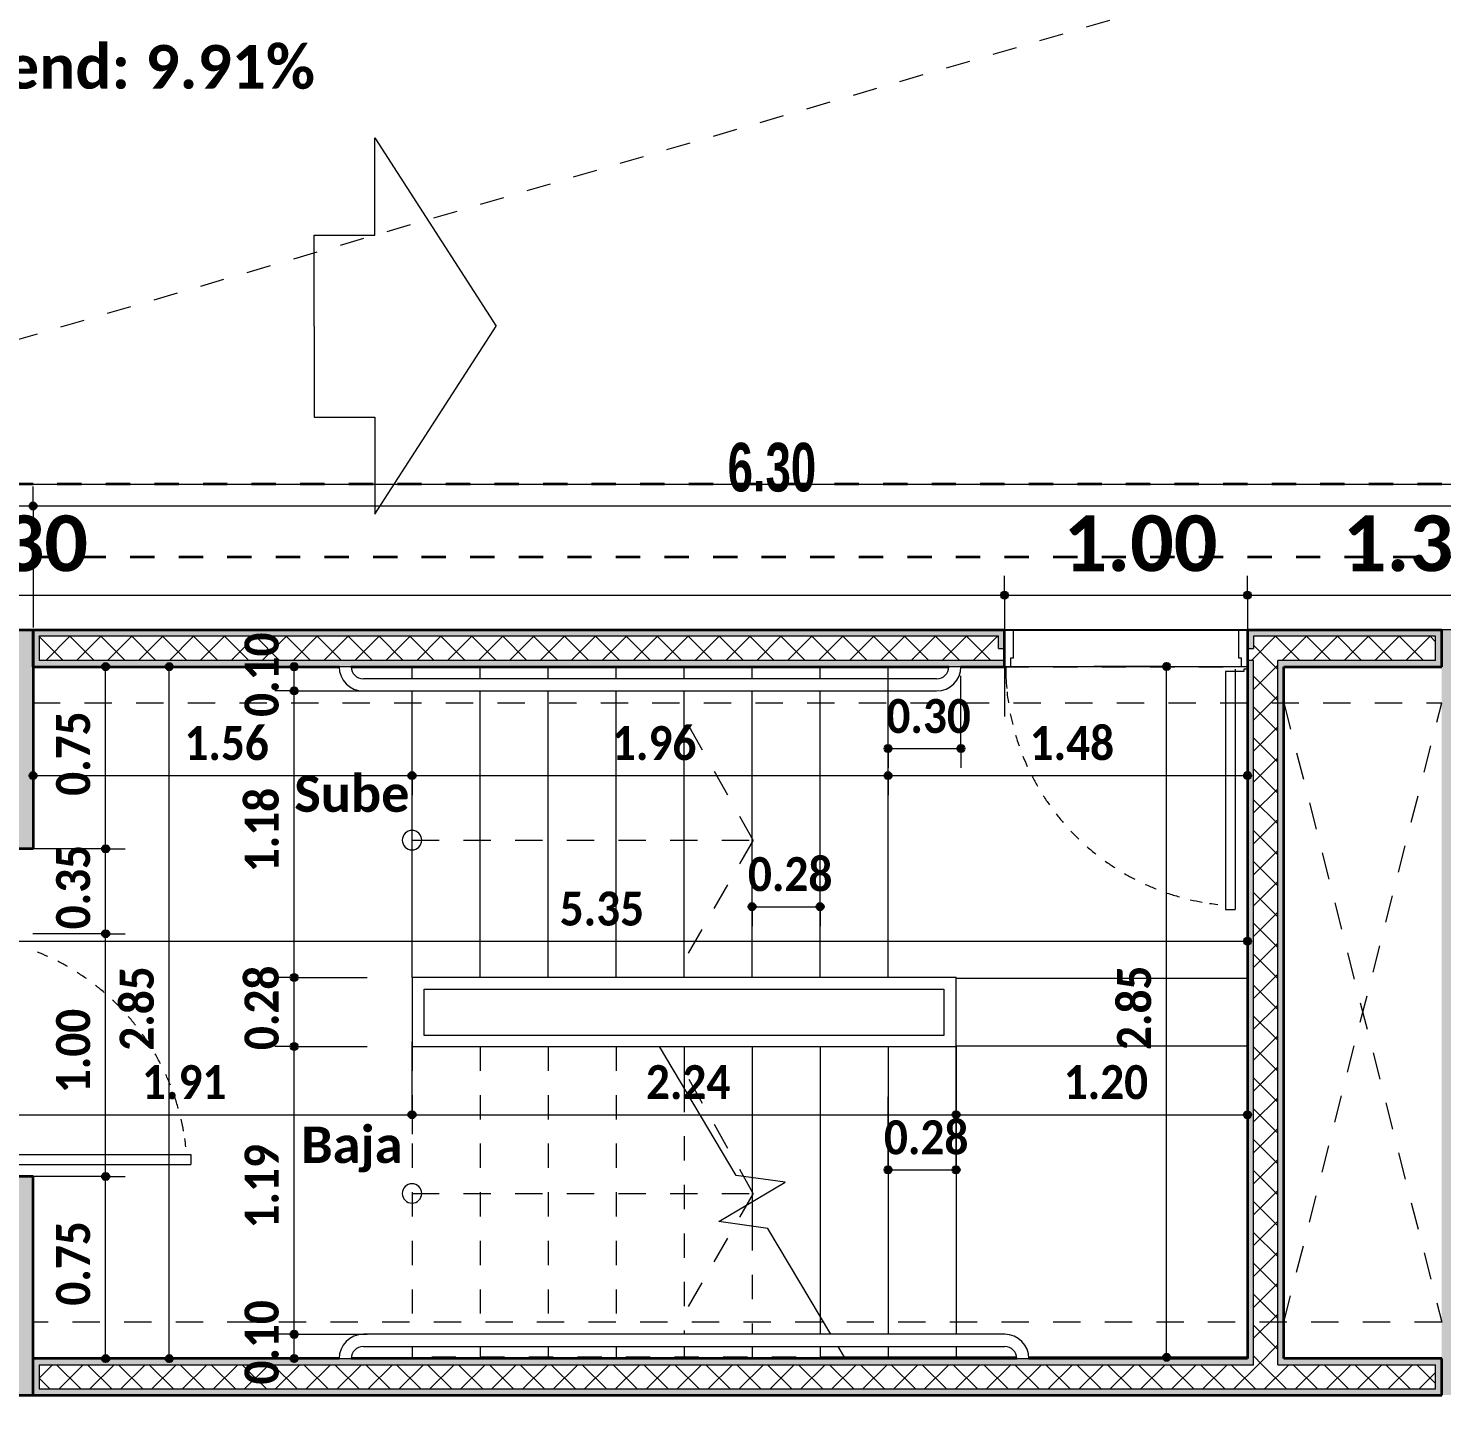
# Model space of a CAD drawing. Header units: metres. Extents: x -144 to 1000, y -717 to 29.
# Drawn here: x 136.49 to 142.31, y -560.47 to -554.8 of the extents above; entities that cross this region are included whole.
import ezdxf

# ---------------------------------------------------------------- set-up
doc = ezdxf.new("R2010")
doc.units = ezdxf.units.M
for name, pattern in [('Basculante', [0.11625, 0.075, -0.04125]), ('basculante modificado', [0.18, 0.1125, -0.0675]), ('Elevado', [0.003969, 0.002381, -0.001587]), ('Trazo', [0.45, 0.225, -0.225])]:
    doc.linetypes.add(name, pattern=pattern)
doc.layers.get('0').update_dxf_attribs({"color": 1})
for name, color, linetype, lineweight in [('A-ANNO-DIMS', 1, 'Continuous', 9), ('A-DETL', 1, 'Continuous', 9), ('A-DETL-GENF', 1, 'Continuous', 9), ('A-DETL-THIN', 1, 'Continuous', 9), ('A-DOOR', 1, 'Continuous', 9), ('A-DOOR-FRAM', 1, 'Continuous', 9), ('A-DOOR-HDLN', 1, 'Trazo', 20), ('A-FLOR', 2, 'Continuous', 9), ('A-WALL', 4, 'Continuous', 9), ('G-ANNO-TEXT', 2, 'Continuous', 9), ('S-COLS', 7, 'Continuous', 9), ('S-STRS', 1, 'Continuous', 9), ('S-STRS-MBND', 1, 'Basculante', 9)]:
    doc.layers.add(name, color=color, linetype=linetype, lineweight=lineweight)
doc.layers.add('A-WALL-PATT', color=7, linetype='Continuous', lineweight=35, true_color=0x9c9c9c)
doc.styles.add('Britannic Bold_B_3', font='', dxfattribs={"width": 0.7})
doc.styles.add('Calibri_B', font='calibrib.ttf', dxfattribs={"height": 0.165})
doc.styles.add('Calibri_B_3', font='calibrib.ttf', dxfattribs={"height": 0.15})
doc.styles.add('Calibri_B_5', font='calibrib.ttf', dxfattribs={"height": 0.66})
doc.styles.add('Calibri_B_6', font='calibrib.ttf', dxfattribs={"width": 0.9})
doc.styles.get('Britannic Bold_B_3').set_extended_font_data('Britannic Bold', bold=True)

# ---------------------------------------------------------------- blocks, each defined once
blk = doc.blocks.new('Z')
at = {"layer": 'A-ANNO-DIMS', "lineweight": 25, "true_color": 0x00592d}
h = blk.add_hatch(color=118, dxfattribs=at)
edge = h.paths.add_edge_path()
edge.add_arc((126.844, -496.6746), 0.015, 0, 360)
h = blk.add_hatch(color=118, dxfattribs=at)
edge = h.paths.add_edge_path()
edge.add_arc((126.844, -496.6746), 0.015, 0, 360)
at = {"layer": 'A-ANNO-DIMS', "lineweight": 25, "true_color": 0x004080}
h = blk.add_hatch(color=156, dxfattribs=at)
edge = h.paths.add_edge_path()
edge.add_arc((130.8439, -497.0419), 0.015, 0, 360)
h = blk.add_hatch(color=156, dxfattribs=at)
edge = h.paths.add_edge_path()
edge.add_arc((130.8439, -497.0419), 0.015, 0, 360)
h = blk.add_hatch(color=156, dxfattribs=at)
edge = h.paths.add_edge_path()
edge.add_arc((131.8439, -497.0419), 0.015, 0, 360)
h = blk.add_hatch(color=156, dxfattribs=at)
edge = h.paths.add_edge_path()
edge.add_arc((131.8439, -497.0419), 0.015, 0, 360)
at = {"layer": 'A-ANNO-DIMS', "lineweight": 25}
h = blk.add_hatch(color=256, dxfattribs=at)
edge = h.paths.add_edge_path()
edge.add_arc((127.143, -497.3364), 0.015, 0, 360)
h = blk.add_hatch(color=256, dxfattribs=at)
edge = h.paths.add_edge_path()
edge.add_arc((127.4049, -497.3364), 0.015, 0, 360)
h = blk.add_hatch(color=256, dxfattribs=at)
edge = h.paths.add_edge_path()
edge.add_arc((127.919, -497.3364), 0.015, 0, 360)
h = blk.add_hatch(color=256, dxfattribs=at)
edge = h.paths.add_edge_path()
edge.add_arc((131.5112, -497.336), 0.015, 0, 360)
h = blk.add_hatch(color=256, dxfattribs=at)
edge = h.paths.add_edge_path()
edge.add_arc((127.919, -497.4364), 0.015, 0, 360)
h = blk.add_hatch(color=256, dxfattribs=at)
edge = h.paths.add_edge_path()
edge.add_arc((127.919, -497.4364), 0.015, 0, 360)
h = blk.add_hatch(color=256, dxfattribs=at)
edge = h.paths.add_edge_path()
edge.add_arc((130.3643, -497.6736), 0.015, 0, 360)
h = blk.add_hatch(color=256, dxfattribs=at)
edge = h.paths.add_edge_path()
edge.add_arc((130.6644, -497.6736), 0.015, 0, 360)
h = blk.add_hatch(color=256, dxfattribs=at)
edge = h.paths.add_edge_path()
edge.add_arc((126.844, -497.785), 0.015, 0, 360)
h = blk.add_hatch(color=256, dxfattribs=at)
edge = h.paths.add_edge_path()
edge.add_arc((128.4043, -497.785), 0.015, 0, 360)
h = blk.add_hatch(color=256, dxfattribs=at)
edge = h.paths.add_edge_path()
edge.add_arc((128.4043, -497.785), 0.015, 0, 360)
h = blk.add_hatch(color=256, dxfattribs=at)
edge = h.paths.add_edge_path()
edge.add_arc((130.3643, -497.785), 0.015, 0, 360)
h = blk.add_hatch(color=256, dxfattribs=at)
edge = h.paths.add_edge_path()
edge.add_arc((130.3643, -497.785), 0.015, 0, 360)
h = blk.add_hatch(color=256, dxfattribs=at)
edge = h.paths.add_edge_path()
edge.add_arc((131.8439, -497.785), 0.015, 0, 360)
h = blk.add_hatch(color=256, dxfattribs=at)
edge = h.paths.add_edge_path()
edge.add_arc((127.143, -498.0864), 0.015, 0, 360)
h = blk.add_hatch(color=256, dxfattribs=at)
edge = h.paths.add_edge_path()
edge.add_arc((127.143, -498.0864), 0.015, 0, 360)
h = blk.add_hatch(color=256, dxfattribs=at)
edge = h.paths.add_edge_path()
edge.add_arc((129.8043, -498.3249), 0.015, 0, 360)
h = blk.add_hatch(color=256, dxfattribs=at)
edge = h.paths.add_edge_path()
edge.add_arc((130.0843, -498.3249), 0.015, 0, 360)
h = blk.add_hatch(color=256, dxfattribs=at)
edge = h.paths.add_edge_path()
edge.add_arc((127.143, -498.4363), 0.015, 0, 360)
h = blk.add_hatch(color=256, dxfattribs=at)
edge = h.paths.add_edge_path()
edge.add_arc((127.143, -498.4363), 0.015, 0, 360)
h = blk.add_hatch(color=256, dxfattribs=at)
edge = h.paths.add_edge_path()
edge.add_arc((131.8443, -498.4667), 0.015, 0, 360)
h = blk.add_hatch(color=256, dxfattribs=at)
edge = h.paths.add_edge_path()
edge.add_arc((127.919, -498.6164), 0.015, 0, 360)
h = blk.add_hatch(color=256, dxfattribs=at)
edge = h.paths.add_edge_path()
edge.add_arc((127.919, -498.6164), 0.015, 0, 360)
h = blk.add_hatch(color=256, dxfattribs=at)
edge = h.paths.add_edge_path()
edge.add_arc((127.919, -498.901), 0.015, 0, 360)
h = blk.add_hatch(color=256, dxfattribs=at)
edge = h.paths.add_edge_path()
edge.add_arc((127.919, -498.901), 0.015, 0, 360)
h = blk.add_hatch(color=256, dxfattribs=at)
edge = h.paths.add_edge_path()
edge.add_arc((128.4043, -499.1817), 0.015, 0, 360)
h = blk.add_hatch(color=256, dxfattribs=at)
edge = h.paths.add_edge_path()
edge.add_arc((128.4043, -499.1817), 0.015, 0, 360)
h = blk.add_hatch(color=256, dxfattribs=at)
edge = h.paths.add_edge_path()
edge.add_arc((130.6443, -499.1817), 0.015, 0, 360)
h = blk.add_hatch(color=256, dxfattribs=at)
edge = h.paths.add_edge_path()
edge.add_arc((130.6443, -499.1817), 0.015, 0, 360)
h = blk.add_hatch(color=256, dxfattribs=at)
edge = h.paths.add_edge_path()
edge.add_arc((131.8443, -499.1817), 0.015, 0, 360)
h = blk.add_hatch(color=256, dxfattribs=at)
edge = h.paths.add_edge_path()
edge.add_arc((127.143, -499.4363), 0.015, 0, 360)
h = blk.add_hatch(color=256, dxfattribs=at)
edge = h.paths.add_edge_path()
edge.add_arc((127.143, -499.4363), 0.015, 0, 360)
h = blk.add_hatch(color=256, dxfattribs=at)
edge = h.paths.add_edge_path()
edge.add_arc((130.3643, -499.4088), 0.015, 0, 360)
h = blk.add_hatch(color=256, dxfattribs=at)
edge = h.paths.add_edge_path()
edge.add_arc((130.6443, -499.4088), 0.015, 0, 360)
h = blk.add_hatch(color=256, dxfattribs=at)
edge = h.paths.add_edge_path()
edge.add_arc((127.919, -500.0863), 0.015, 0, 360)
h = blk.add_hatch(color=256, dxfattribs=at)
edge = h.paths.add_edge_path()
edge.add_arc((127.919, -500.0863), 0.015, 0, 360)
h = blk.add_hatch(color=256, dxfattribs=at)
edge = h.paths.add_edge_path()
edge.add_arc((127.143, -500.1863), 0.015, 0, 360)
h = blk.add_hatch(color=256, dxfattribs=at)
edge = h.paths.add_edge_path()
edge.add_arc((127.4049, -500.1863), 0.015, 0, 360)
h = blk.add_hatch(color=256, dxfattribs=at)
edge = h.paths.add_edge_path()
edge.add_arc((127.919, -500.1863), 0.015, 0, 360)
h = blk.add_hatch(color=256, dxfattribs=at)
edge = h.paths.add_edge_path()
edge.add_arc((131.5112, -500.181), 0.015, 0, 360)
at = {"layer": 'A-WALL-PATT', "lineweight": 5, "true_color": 0x747474}
h = blk.add_hatch(color=8, dxfattribs=at)
h.paths.add_polyline_path([(132.6189, -497.3114), (132.6439, -497.3104), (132.6439, -497.1864), (131.8439, -497.1864), (131.8443, -497.2614), (131.8689, -497.2614), (131.8689, -497.2114), (132.6189, -497.2114)])
h.paths.add_polyline_path([(126.8687, -497.3114), (126.8687, -497.2114), (130.8189, -497.2114), (130.8189, -497.2614), (130.8439, -497.2614), (130.8439, -497.1864), (126.844, -497.1867), (126.844, -497.3114)])
at = {"layer": 'A-WALL-PATT', "true_color": 0x747474}
h = blk.add_hatch(color=8, dxfattribs=at)
h.paths.add_polyline_path([(131.9939, -497.3364), (132.6439, -497.336), (132.6439, -497.3114), (131.9689, -497.3114), (131.9689, -497.3364)])
h.paths.add_polyline_path([(131.8689, -497.3364), (131.8689, -497.3114), (131.8439, -497.3114), (131.8443, -497.3364)])
h.paths.add_polyline_path([(127.8705, -497.3364), (130.8439, -497.336), (130.8439, -497.3114), (126.844, -497.3114), (126.844, -497.3364), (126.8687, -497.3364)])
at = {"layer": 'A-WALL-PATT', "lineweight": 5, "true_color": 0x747474}
blk.add_hatch(color=8, dxfattribs=at).paths.add_polyline_path([(131.8493, -500.1863), (131.8689, -500.1863), (131.8689, -497.3364), (131.8439, -497.3364), (131.8443, -500.1863)])
at = {"layer": 'A-WALL-PATT', "true_color": 0x747474}
for points in [[(131.9939, -500.1863), (131.9939, -497.3364), (131.9689, -497.3364), (131.9689, -500.1863)], [(132.6439, -500.3363), (132.6439, -500.2113), (132.6189, -500.2113), (132.6189, -500.3113), (126.8687, -500.3113), (126.8687, -500.2113), (126.8439, -500.2114), (126.8439, -500.3363), (131.1272, -500.3363)]]:
    blk.add_hatch(color=8, dxfattribs=at).paths.add_polyline_path(points)
at = {"layer": 'A-WALL-PATT', "lineweight": 5, "true_color": 0x747474}
h = blk.add_hatch(color=8, dxfattribs=at)
h.paths.add_polyline_path([(130.0416, -500.2113), (131.8689, -500.2113), (131.8689, -500.1863), (126.8439, -500.1865), (126.8439, -500.2113), (128.9561, -500.2113)])
h.paths.add_polyline_path([(132.6439, -500.2113), (132.6439, -500.1863), (131.9689, -500.1863), (131.9689, -500.2113), (132.6189, -500.2113)])
at = {"layer": 'S-COLS', "true_color": 0x5c5c5c}
h = blk.add_hatch(color=251, dxfattribs=at)
h.paths.add_polyline_path([(119.1439, -508.0364), (119.1439, -507.1364), (118.6439, -507.1364), (118.6439, -508.0364)])
h.paths.add_polyline_path([(136.9437, -508.0364), (136.9437, -507.1364), (136.4437, -507.1364), (136.4437, -508.0364)])
h.paths.add_polyline_path([(126.3439, -508.0363), (126.8439, -508.0363), (126.8439, -507.1363), (126.3439, -507.1363), (126.3439, -507.9837)])
h.paths.add_polyline_path([(133.1439, -500.3363), (133.144, -500.3363), (133.1439, -497.1863), (132.644, -497.1863), (132.644, -500.3363)])
h.paths.add_polyline_path([(124.5439, -500.3363), (124.5435, -499.8364), (122.8437, -499.8364), (122.8437, -497.6864), (124.544, -497.6864), (124.5435, -497.1864), (122.7692, -497.1864), (122.7692, -500.3363)])
h.paths.add_polyline_path([(126.8439, -500.3363), (126.8439, -499.4363), (126.3439, -499.4363), (126.3439, -500.3363), (126.7849, -500.3363)])
h.paths.add_polyline_path([(136.544, -500.3363), (136.944, -500.3363), (136.944, -499.6364), (136.544, -499.6364)])
h.paths.add_polyline_path([(126.7849, -498.0864), (126.844, -498.0864), (126.844, -497.1864), (126.344, -497.1864), (126.344, -498.0864)])
h.paths.add_polyline_path([(136.944, -497.8864), (136.944, -497.1853), (136.544, -497.1863), (136.544, -497.8864)])
h.paths.add_polyline_path([(136.4439, -489.1864), (136.9439, -489.1864), (136.9439, -488.2864), (136.4439, -488.2864), (136.4439, -488.992)])
h.paths.add_polyline_path([(126.8439, -489.1864), (126.8439, -488.2864), (126.3439, -488.2864), (126.3439, -489.1864), (126.7849, -489.1864)])
h.paths.add_polyline_path([(118.8439, -488.5864), (119.7439, -488.5864), (119.7439, -488.0864), (118.8439, -488.0864)])
at = {"layer": 'A-ANNO-DIMS', "color": 118, "true_color": 0x00592d}
for p, q in [((126.844, -496.6746), (126.844, -496.5946)), ((126.844, -496.6746), (126.844, -496.5946)), ((126.344, -496.6746), (126.844, -496.6746)), ((126.844, -496.6746), (126.844, -497.1746)), ((126.844, -496.6746), (133.144, -496.6746)), ((126.844, -496.6746), (126.844, -497.1746))]:
    blk.add_line(p, q, dxfattribs=at)
at = {"layer": 'A-ANNO-DIMS', "color": 156, "true_color": 0x004080}
for p, q in [((130.8439, -497.0419), (130.8439, -496.9619)), ((130.8439, -497.0419), (130.8439, -496.9619)), ((131.8439, -497.0419), (131.8439, -496.9619)), ((131.8439, -497.0419), (131.8439, -496.9619)), ((122.5435, -497.0419), (130.8439, -497.0419)), ((130.8439, -497.0419), (130.8439, -497.5419)), ((130.8439, -497.0419), (131.8439, -497.0419)), ((130.8439, -497.0419), (130.8439, -497.5419)), ((131.8439, -497.0419), (131.8439, -497.5419)), ((131.8439, -497.0419), (133.1439, -497.0419)), ((131.8439, -497.0419), (131.8439, -497.5419))]:
    blk.add_line(p, q, dxfattribs=at)
at = {"layer": 'A-ANNO-DIMS'}
for p, q in [((127.143, -497.3364), (126.843, -497.3364)), ((127.4049, -497.3364), (127.1049, -497.3364)), ((127.143, -498.0864), (127.143, -497.3364)), ((127.143, -497.3364), (127.223, -497.3364)), ((127.4049, -500.1863), (127.4049, -497.3364)), ((127.4049, -497.3364), (127.4849, -497.3364)), ((127.919, -497.3364), (127.619, -497.3364)), ((127.919, -497.4364), (127.919, -497.3364)), ((127.919, -497.3364), (127.999, -497.3364)), ((130.3643, -497.6736), (130.3643, -497.3736)), ((130.6644, -497.6736), (130.6644, -497.3736)), ((131.5112, -497.336), (131.2112, -497.336)), ((131.5112, -500.181), (131.5112, -497.336)), ((131.5112, -497.336), (131.5912, -497.336)), ((127.919, -497.4364), (127.839, -497.4364)), ((127.919, -497.4364), (127.839, -497.4364)), ((127.919, -498.6164), (127.919, -497.4364)), ((127.919, -497.4364), (128.219, -497.4364)), ((127.919, -497.4364), (128.219, -497.4364)), ((126.844, -497.785), (126.844, -497.485)), ((128.4043, -497.785), (128.4043, -497.485)), ((128.4043, -497.785), (128.4043, -497.485)), ((130.3643, -497.785), (130.3643, -497.485)), ((130.3643, -497.785), (130.3643, -497.485)), ((131.8439, -497.785), (131.8439, -497.485)), ((130.3643, -497.6736), (130.6644, -497.6736)), ((130.3643, -497.6736), (130.3643, -497.7536)), ((130.6644, -497.6736), (130.6644, -497.7536)), ((126.844, -497.785), (128.4043, -497.785)), ((126.844, -497.785), (126.844, -497.865)), ((128.4043, -497.785), (128.4043, -497.865)), ((128.4043, -497.785), (130.3643, -497.785)), ((128.4043, -497.785), (128.4043, -497.865)), ((130.3643, -497.785), (130.3643, -497.865)), ((130.3643, -497.785), (131.8439, -497.785)), ((130.3643, -497.785), (130.3643, -497.865)), ((131.8439, -497.785), (131.8439, -497.865)), ((129.8043, -498.3249), (129.8043, -498.0249)), ((130.0843, -498.3249), (130.0843, -498.0249)), ((127.143, -498.0864), (126.843, -498.0864)), ((127.143, -498.0864), (126.843, -498.0864)), ((127.143, -498.4363), (127.143, -498.0864)), ((127.143, -498.0864), (127.223, -498.0864)), ((127.143, -498.0864), (127.223, -498.0864)), ((131.8443, -498.4667), (131.8443, -498.1667)), ((129.8043, -498.3249), (130.0843, -498.3249)), ((129.8043, -498.3249), (129.8043, -498.4049)), ((130.0843, -498.3249), (130.0843, -498.4049)), ((127.143, -498.4363), (126.843, -498.4363)), ((127.143, -498.4363), (126.843, -498.4363)), ((127.143, -499.4363), (127.143, -498.4363)), ((127.143, -498.4363), (127.223, -498.4363)), ((127.143, -498.4363), (127.223, -498.4363)), ((126.4939, -498.4667), (131.8443, -498.4667)), ((131.8443, -498.4667), (131.8443, -498.5467)), ((127.919, -498.6164), (127.839, -498.6164)), ((127.919, -498.6164), (127.839, -498.6164)), ((127.919, -498.901), (127.919, -498.6164)), ((127.919, -498.6164), (128.219, -498.6164)), ((127.919, -498.6164), (128.219, -498.6164)), ((127.919, -498.901), (127.839, -498.901)), ((127.919, -498.901), (127.839, -498.901)), ((127.919, -500.0863), (127.919, -498.901)), ((127.919, -498.901), (128.219, -498.901)), ((127.919, -498.901), (128.219, -498.901)), ((128.4043, -499.1817), (128.4043, -498.8817)), ((128.4043, -499.1817), (128.4043, -498.8817)), ((130.6443, -499.1817), (130.6443, -498.8817)), ((130.6443, -499.1817), (130.6443, -498.8817)), ((131.8443, -499.1817), (131.8443, -498.8817)), ((130.3643, -499.4088), (130.3643, -499.1088)), ((130.6443, -499.4088), (130.6443, -499.1088)), ((126.4939, -499.1817), (128.4043, -499.1817)), ((128.4043, -499.1817), (128.4043, -499.2617)), ((128.4043, -499.1817), (130.6443, -499.1817)), ((128.4043, -499.1817), (128.4043, -499.2617)), ((130.6443, -499.1817), (130.6443, -499.2617)), ((130.6443, -499.1817), (131.8443, -499.1817)), ((130.6443, -499.1817), (130.6443, -499.2617)), ((131.8443, -499.1817), (131.8443, -499.2617)), ((130.3643, -499.4088), (130.6443, -499.4088)), ((130.3643, -499.4088), (130.3643, -499.4888)), ((130.6443, -499.4088), (130.6443, -499.4888)), ((127.143, -499.4363), (126.843, -499.4363)), ((127.143, -499.4363), (126.843, -499.4363)), ((127.143, -500.1863), (127.143, -499.4363)), ((127.143, -499.4363), (127.223, -499.4363)), ((127.143, -499.4363), (127.223, -499.4363)), ((127.919, -500.0863), (127.839, -500.0863)), ((127.919, -500.0863), (127.839, -500.0863)), ((127.919, -500.1863), (127.919, -500.0863)), ((127.919, -500.0863), (128.219, -500.0863)), ((127.919, -500.0863), (128.219, -500.0863)), ((127.143, -500.1863), (126.843, -500.1863)), ((127.4049, -500.1863), (127.1049, -500.1863)), ((127.143, -500.1863), (127.223, -500.1863)), ((127.4049, -500.1863), (127.4849, -500.1863)), ((127.919, -500.1863), (127.619, -500.1863)), ((127.919, -500.1863), (127.999, -500.1863)), ((131.5112, -500.181), (131.2112, -500.181)), ((131.5112, -500.181), (131.5912, -500.181))]:
    blk.add_line(p, q, dxfattribs=at)
at = {"layer": 'A-ANNO-DIMS', "color": 118, "lineweight": 25, "true_color": 0x00592d}
blk.add_circle((126.844, -496.6746), 0.015, dxfattribs=at)
blk.add_circle((126.844, -496.6746), 0.015, dxfattribs=at)
at = {"layer": 'A-ANNO-DIMS', "color": 156, "lineweight": 25, "true_color": 0x004080}
for centre in [(130.8439, -497.0419), (130.8439, -497.0419), (131.8439, -497.0419), (131.8439, -497.0419)]:
    blk.add_circle(centre, 0.015, dxfattribs=at)
at = {"layer": 'A-ANNO-DIMS', "lineweight": 25}
for centre in [(127.143, -497.3364), (127.4049, -497.3364), (127.919, -497.3364), (131.5112, -497.336), (127.919, -497.4364), (127.919, -497.4364), (130.3643, -497.6736), (130.6644, -497.6736), (126.844, -497.785), (128.4043, -497.785), (128.4043, -497.785), (130.3643, -497.785), (130.3643, -497.785), (131.8439, -497.785), (127.143, -498.0864), (127.143, -498.0864), (129.8043, -498.3249), (130.0843, -498.3249), (127.143, -498.4363), (127.143, -498.4363), (131.8443, -498.4667), (127.919, -498.6164), (127.919, -498.6164), (127.919, -498.901), (127.919, -498.901), (128.4043, -499.1817), (128.4043, -499.1817), (130.6443, -499.1817), (130.6443, -499.1817), (131.8443, -499.1817), (127.143, -499.4363), (127.143, -499.4363), (130.3643, -499.4088), (130.6443, -499.4088), (127.919, -500.0863), (127.919, -500.0863), (127.143, -500.1863), (127.4049, -500.1863), (127.919, -500.1863), (131.5112, -500.181)]:
    blk.add_circle(centre, 0.015, dxfattribs=at)
at = {"layer": 'A-DETL', "color": 9, "linetype": 'Basculante', "true_color": 0xc0c0c0}
blk.add_line((122.5435, -497.2291), (133.1439, -494.1271), dxfattribs=at)
at = {"layer": 'A-DETL', "color": 11, "linetype": 'Elevado', "lineweight": 35, "true_color": 0xff6262}
for p, q in [((136.6439, -496.5853), (124.0438, -496.5853)), ((136.9439, -496.8853), (123.7438, -496.8853))]:
    blk.add_line(p, q, dxfattribs=at)
at = {"layer": 'A-DETL', "color": 7, "linetype": 'basculante modificado'}
for p, q in [((132.6437, -497.1853), (126.8437, -497.1853)), ((126.8437, -497.4853), (132.6439, -497.4853)), ((131.9939, -500.0363), (132.6439, -497.4853)), ((131.9939, -497.4853), (132.6439, -500.0363)), ((129.8087, -498.051), (129.5111, -497.5212)), ((128.4043, -498.051), (129.8043, -498.051)), ((129.8087, -498.051), (129.5098, -498.5712)), ((129.8087, -499.506), (129.5111, -498.9762)), ((128.4043, -499.506), (129.8043, -499.506)), ((129.8087, -499.506), (129.5098, -500.0262)), ((132.6439, -500.0363), (126.8437, -500.0363)), ((126.8437, -500.3363), (132.6439, -500.3363))]:
    blk.add_line(p, q, dxfattribs=at)
at = {"layer": 'A-DETL-GENF'}
for p, q in [((128.251, -495.5589), (128.251, -495.1589)), ((128.251, -495.1589), (128.751, -495.9339)), ((128.001, -495.9339), (128.001, -495.5589)), ((128.001, -495.5589), (128.251, -495.5589)), ((128.001, -495.9339), (128.001, -496.3089)), ((128.251, -496.7089), (128.751, -495.9339)), ((128.001, -496.3089), (128.251, -496.3089)), ((128.251, -496.3089), (128.251, -496.7089))]:
    blk.add_line(p, q, dxfattribs=at)
at = {"layer": 'A-DETL-GENF', "linetype": 'Basculante'}
for p, q in [((131.8439, -497.1864), (130.8439, -497.1864)), ((130.8439, -497.1864), (130.8439, -497.3364)), ((131.8439, -497.3364), (131.8439, -497.1864)), ((130.8439, -497.3364), (131.8439, -497.3364))]:
    blk.add_line(p, q, dxfattribs=at)
at = {"layer": 'A-DETL-THIN'}
for p, q in [((124.0397, -496.5853), (136.6439, -496.5853)), ((128.1541, -497.3364), (128.1041, -497.3364)), ((130.5644, -497.3864), (128.2041, -497.3864)), ((130.6644, -497.3364), (130.6144, -497.3364)), ((128.2041, -497.4364), (130.5644, -497.4364)), ((130.6443, -498.6164), (128.4043, -498.6164)), ((128.4043, -498.6164), (128.4043, -498.901)), ((128.4543, -498.856), (128.4543, -498.6651)), ((128.4543, -498.6651), (130.5943, -498.6651)), ((130.5943, -498.6651), (130.5943, -498.856)), ((130.6443, -498.901), (130.6443, -498.6164)), ((128.4043, -498.901), (130.6443, -498.901)), ((130.5943, -498.856), (128.4543, -498.856)), ((130.8444, -500.0863), (128.2041, -500.0863)), ((128.1041, -500.1863), (128.1541, -500.1863)), ((128.2041, -500.1363), (130.8444, -500.1363)), ((130.8944, -500.1863), (130.9444, -500.1863))]:
    blk.add_line(p, q, dxfattribs=at)
for centre, radius, start, end in [((128.2041, -497.3364), 0.1, 180, 270), ((128.2041, -497.3364), 0.05, 180, 270), ((130.5644, -497.3364), 0.1, 270, 0), ((130.5644, -497.3364), 0.05, 270, 360), ((128.4043, -498.051), 0.04, 90, 270), ((128.4043, -498.051), 0.04, 270, 90), ((128.4043, -499.506), 0.04, 90, 270), ((128.4043, -499.506), 0.04, 270, 90), ((128.2041, -500.1863), 0.1, 90, 180), ((130.8444, -500.1863), 0.1, 360, 90), ((128.2041, -500.1863), 0.05, 90, 180), ((130.8444, -500.1863), 0.05, 0, 90)]:
    blk.add_arc(centre, radius, start, end, dxfattribs=at)
at = {"layer": 'A-DOOR'}
blk.add_line((131.8439, -497.3364), (131.8439, -497.1864), dxfattribs=at)
at = {"layer": 'A-DOOR', "lineweight": 15}
for p, q in [((131.7539, -497.3564), (131.7539, -498.3364)), ((131.8289, -497.3564), (131.7539, -497.3564)), ((131.7939, -497.3464), (131.7939, -498.3364)), ((131.8289, -497.3464), (131.8289, -497.3564)), ((131.8439, -497.3464), (131.8289, -497.3464)), ((131.7539, -498.3364), (131.7939, -498.3364)), ((126.5139, -499.3463), (127.4939, -499.3463)), ((127.4939, -499.3463), (127.4939, -499.3863)), ((126.5039, -499.3863), (127.4939, -499.3863))]:
    blk.add_line(p, q, dxfattribs=at)
at = {"layer": 'A-DOOR'}
for centre, start, end in [((131.8321, -497.3386), 180, 185.13979), ((131.8321, -497.3386), 185.94294, 188.59908), ((131.8321, -497.3386), 191.25383, 193.90814), ((131.8321, -497.3386), 196.56293, 199.21914), ((131.8321, -497.3386), 201.8777, 204.53954), ((131.8321, -497.3386), 207.20557, 209.87669), ((131.8321, -497.3386), 212.55381, 215.2378), ((131.8321, -497.3386), 217.92952, 220.62982), ((131.8321, -497.3386), 223.33952, 226.05941), ((131.8321, -497.3386), 228.79027, 231.53284), ((131.8321, -497.3386), 234.28783, 237.05593), ((131.8321, -497.3386), 239.83778, 242.63398), ((131.8321, -497.3386), 245.44512, 248.27171), ((131.8321, -497.3386), 251.11426, 254.16843), ((131.8321, -497.3386), 256.84892, 259.74178), ((131.8321, -497.3386), 256.84892, 259.74178), ((131.8321, -497.3386), 261.55001, 263.54055), ((126.4962, -499.4245), 65.46046, 68.1223), ((126.4962, -499.4245), 60.12331, 62.79443), ((126.4962, -499.4245), 54.7622, 57.44619), ((126.4962, -499.4245), 49.37018, 52.07048), ((126.4962, -499.4245), 43.94059, 46.66048), ((126.4962, -499.4245), 38.46716, 41.20973), ((126.4962, -499.4245), 32.94407, 35.71217), ((126.4962, -499.4245), 27.36602, 30.16222), ((126.4962, -499.4245), 21.72829, 24.55488), ((126.4962, -499.4245), 15.83157, 18.88574), ((126.4962, -499.4245), 10.25822, 13.15108), ((126.4962, -499.4245), 10.25822, 13.15108), ((126.4962, -499.4245), 6.45945, 8.44999)]:
    blk.add_arc(centre, 0.9833, start, end, dxfattribs=at)
at = {"layer": 'A-DOOR-FRAM', "lineweight": 15}
for p, q in [((130.8439, -497.1864), (130.8789, -497.1864)), ((130.8789, -497.1864), (130.8789, -497.3014)), ((131.8089, -497.3014), (131.8089, -497.1864)), ((131.8089, -497.1864), (131.8439, -497.1864)), ((130.8689, -497.3014), (130.8689, -497.3364)), ((130.8789, -497.3014), (130.8689, -497.3014)), ((131.8189, -497.3014), (131.8089, -497.3014)), ((131.8189, -497.3364), (131.8189, -497.3014)), ((130.8689, -497.3364), (130.8439, -497.3364)), ((131.8439, -497.3364), (131.8189, -497.3364))]:
    blk.add_line(p, q, dxfattribs=at)
at = {"layer": 'A-DOOR-HDLN'}
blk.add_line((130.8439, -497.1864), (130.8439, -497.3364), dxfattribs=at)
at = {"layer": 'A-FLOR'}
blk.add_line((136.544, -497.1853), (122.7692, -497.1853), dxfattribs=at)
at = {"layer": 'A-WALL', "lineweight": 35}
for p, q in [((130.8439, -497.1864), (126.8437, -497.1864)), ((126.8437, -497.1864), (126.8437, -497.3364)), ((130.8439, -497.3364), (130.8439, -497.1864)), ((132.6439, -497.1864), (131.8439, -497.1864)), ((131.8439, -497.1864), (131.8439, -500.1863)), ((132.6439, -497.3364), (132.6439, -497.1864)), ((126.8437, -497.3364), (128.1041, -497.3364)), ((128.1541, -497.3364), (130.6144, -497.3364)), ((130.6644, -497.3364), (130.8439, -497.3364)), ((131.9939, -497.3364), (132.6439, -497.3364)), ((131.9939, -500.1863), (131.9939, -497.3364)), ((128.1041, -500.1863), (126.8437, -500.1863)), ((126.8437, -500.1863), (126.8437, -500.3363)), ((130.8944, -500.1863), (128.1541, -500.1863)), ((131.8439, -500.1863), (130.9444, -500.1863)), ((132.6439, -500.1863), (131.9939, -500.1863)), ((132.6439, -500.3363), (132.6439, -500.1863)), ((126.8437, -500.3363), (132.6439, -500.3363))]:
    blk.add_line(p, q, dxfattribs=at)
at = {"layer": 'A-WALL'}
for p, q in [((126.8687, -497.2114), (126.8687, -497.3114)), ((130.8189, -497.2114), (126.8687, -497.2114)), ((130.8189, -497.2614), (130.8189, -497.2114)), ((130.8789, -497.1864), (131.8089, -497.1864)), ((131.8689, -497.2114), (131.8689, -497.2614)), ((132.6189, -497.2114), (131.8689, -497.2114)), ((132.6189, -497.3114), (132.6189, -497.2114)), ((130.8189, -497.2614), (130.8439, -497.2614)), ((131.8439, -497.2614), (131.8689, -497.2614)), ((130.8439, -497.3114), (126.8687, -497.3114)), ((131.8689, -497.3114), (131.8439, -497.3114)), ((131.8689, -500.2113), (131.8689, -497.3114)), ((132.6189, -497.3114), (131.9689, -497.3114)), ((131.9689, -500.2113), (131.9689, -497.3114)), ((131.8189, -497.3364), (130.8689, -497.3364)), ((126.8687, -500.2113), (131.8689, -500.2113)), ((126.8687, -500.2113), (126.8687, -500.3113)), ((131.9689, -500.2113), (132.6189, -500.2113)), ((132.6189, -500.3113), (132.6189, -500.2113)), ((126.8687, -500.3113), (132.6189, -500.3113))]:
    blk.add_line(p, q, dxfattribs=at)
at = {"layer": 'A-WALL-PATT', "color": 1, "lineweight": 5, "true_color": 0xff0000}
for p, q in [((126.8687, -497.2115), (126.8688, -497.2114)), ((126.9684, -497.3114), (126.8687, -497.2116)), ((126.8961, -497.3114), (126.9961, -497.2114)), ((127.0957, -497.3114), (126.9957, -497.2114)), ((127.0234, -497.3114), (127.1234, -497.2114)), ((127.223, -497.3114), (127.123, -497.2114)), ((127.1507, -497.3114), (127.2507, -497.2114)), ((127.3502, -497.3114), (127.2502, -497.2114)), ((127.278, -497.3114), (127.378, -497.2114)), ((127.4775, -497.3114), (127.3775, -497.2114)), ((127.4052, -497.3114), (127.5052, -497.2114)), ((127.6048, -497.3114), (127.5048, -497.2114)), ((127.5325, -497.3114), (127.6325, -497.2114)), ((127.7321, -497.3114), (127.6321, -497.2114)), ((127.6598, -497.3114), (127.7598, -497.2114)), ((127.8594, -497.3114), (127.7594, -497.2114)), ((127.7871, -497.3114), (127.8871, -497.2114)), ((127.9866, -497.3114), (127.8866, -497.2114)), ((127.9144, -497.3114), (128.0144, -497.2114)), ((128.1139, -497.3114), (128.0139, -497.2114)), ((128.0416, -497.3114), (128.1416, -497.2114)), ((128.2412, -497.3114), (128.1412, -497.2114)), ((128.1689, -497.3114), (128.2689, -497.2114)), ((128.3685, -497.3114), (128.2685, -497.2114)), ((128.2962, -497.3114), (128.3962, -497.2114)), ((128.4958, -497.3114), (128.3958, -497.2114)), ((128.4235, -497.3114), (128.5235, -497.2114)), ((128.623, -497.3114), (128.523, -497.2114)), ((128.5507, -497.3114), (128.6507, -497.2114)), ((128.7503, -497.3114), (128.6503, -497.2114)), ((128.678, -497.3114), (128.778, -497.2114)), ((128.8776, -497.3114), (128.7776, -497.2114)), ((128.8053, -497.3114), (128.9053, -497.2114)), ((129.0049, -497.3114), (128.9049, -497.2114)), ((128.9326, -497.3114), (129.0326, -497.2114)), ((129.1322, -497.3114), (129.0322, -497.2114)), ((129.0599, -497.3114), (129.1599, -497.2114)), ((129.2594, -497.3114), (129.1594, -497.2114)), ((129.1871, -497.3114), (129.2871, -497.2114)), ((129.3867, -497.3114), (129.2867, -497.2114)), ((129.3144, -497.3114), (129.4144, -497.2114)), ((129.514, -497.3114), (129.414, -497.2114)), ((129.4417, -497.3114), (129.5417, -497.2114)), ((129.6413, -497.3114), (129.5413, -497.2114)), ((129.569, -497.3114), (129.669, -497.2114)), ((129.7685, -497.3114), (129.6685, -497.2114)), ((129.6963, -497.3114), (129.7963, -497.2114)), ((129.8958, -497.3114), (129.7958, -497.2114)), ((129.8235, -497.3114), (129.9235, -497.2114)), ((130.0231, -497.3114), (129.9231, -497.2114)), ((129.9508, -497.3114), (130.0508, -497.2114)), ((130.1504, -497.3114), (130.0504, -497.2114)), ((130.0781, -497.3114), (130.1781, -497.2114)), ((130.2777, -497.3114), (130.1777, -497.2114)), ((130.2054, -497.3114), (130.3054, -497.2114)), ((130.4049, -497.3114), (130.3049, -497.2114)), ((130.3327, -497.3114), (130.4327, -497.2114)), ((130.5322, -497.3114), (130.4322, -497.2114)), ((130.4599, -497.3114), (130.5599, -497.2114)), ((130.6595, -497.3114), (130.5595, -497.2114)), ((130.5872, -497.3114), (130.6872, -497.2114)), ((130.7868, -497.3114), (130.6868, -497.2114)), ((130.7145, -497.3114), (130.8145, -497.2114)), ((130.8189, -497.2162), (130.8141, -497.2114)), ((131.86, -497.3114), (131.96, -497.2114)), ((132.0596, -497.3114), (131.9596, -497.2114)), ((131.9873, -497.3114), (132.0873, -497.2114)), ((132.1869, -497.3114), (132.0869, -497.2114)), ((132.1146, -497.3114), (132.2146, -497.2114)), ((132.3141, -497.3114), (132.2141, -497.2114)), ((132.2418, -497.3114), (132.3418, -497.2114)), ((132.4414, -497.3114), (132.3414, -497.2114)), ((132.3691, -497.3114), (132.4691, -497.2114)), ((132.5687, -497.3114), (132.4687, -497.2114)), ((132.4964, -497.3114), (132.5964, -497.2114)), ((132.6189, -497.2343), (132.596, -497.2114)), ((131.9323, -497.3114), (131.8689, -497.2479)), ((130.8418, -497.3114), (130.8439, -497.3093)), ((131.8689, -497.4298), (131.9689, -497.3298)), ((131.9689, -497.3479), (131.9323, -497.3114)), ((131.9689, -497.4752), (131.8689, -497.3752)), ((131.8689, -497.5571), (131.9689, -497.4571)), ((131.9689, -497.6025), (131.8689, -497.5025)), ((131.8689, -497.6844), (131.9689, -497.5844)), ((131.9689, -497.7298), (131.8689, -497.6298)), ((131.8689, -497.8116), (131.9689, -497.7116)), ((131.9689, -497.857), (131.8689, -497.757)), ((131.8689, -497.9389), (131.9689, -497.8389)), ((131.9689, -497.9843), (131.8689, -497.8843)), ((131.8689, -498.0662), (131.9689, -497.9662)), ((131.9689, -498.1116), (131.8689, -498.0116)), ((131.8689, -498.1935), (131.9689, -498.0935)), ((131.9689, -498.2389), (131.8689, -498.1389)), ((131.8689, -498.3208), (131.9689, -498.2208)), ((131.9689, -498.3662), (131.8689, -498.2662)), ((131.8689, -498.448), (131.9689, -498.348)), ((131.9689, -498.4934), (131.8689, -498.3934)), ((131.8689, -498.5753), (131.9689, -498.4753)), ((131.9689, -498.6207), (131.8689, -498.5207)), ((131.8689, -498.7026), (131.9689, -498.6026)), ((131.9689, -498.748), (131.8689, -498.648)), ((131.8689, -498.8299), (131.9689, -498.7299)), ((131.9689, -498.8753), (131.8689, -498.7753)), ((131.8689, -498.9572), (131.9689, -498.8572)), ((131.9689, -499.0026), (131.8689, -498.9026)), ((131.8689, -499.0844), (131.9689, -498.9844)), ((131.9689, -499.1298), (131.8689, -499.0298)), ((131.8689, -499.2117), (131.9689, -499.1117)), ((131.9689, -499.2571), (131.8689, -499.1571)), ((131.8689, -499.339), (131.9689, -499.239)), ((131.9689, -499.3844), (131.8689, -499.2844)), ((131.8689, -499.4663), (131.9689, -499.3663)), ((131.9689, -499.5117), (131.8689, -499.4117)), ((131.8689, -499.5935), (131.9689, -499.4935)), ((131.9689, -499.639), (131.8689, -499.539)), ((131.8689, -499.7208), (131.9689, -499.6208)), ((131.9689, -499.7662), (131.8689, -499.6662)), ((131.8689, -499.8481), (131.9689, -499.7481)), ((131.9689, -499.8935), (131.8689, -499.7935)), ((131.8689, -499.9754), (131.9689, -499.8754)), ((131.9689, -500.0208), (131.8689, -499.9208)), ((131.8689, -500.1027), (131.9689, -500.0027)), ((131.9689, -500.1481), (131.8689, -500.0481)), ((131.9048, -500.2113), (131.8689, -500.1753)), ((131.8875, -500.2113), (131.9689, -500.1299)), ((126.8687, -500.2662), (126.9236, -500.2113)), ((127.0409, -500.3113), (126.9409, -500.2113)), ((126.9509, -500.3113), (127.0509, -500.2113)), ((127.1682, -500.3113), (127.0682, -500.2113)), ((127.0782, -500.3113), (127.1782, -500.2113)), ((127.2955, -500.3113), (127.1955, -500.2113)), ((127.2054, -500.3113), (127.3054, -500.2113)), ((127.4228, -500.3113), (127.3228, -500.2113)), ((127.3327, -500.3113), (127.4327, -500.2113)), ((127.55, -500.3113), (127.45, -500.2113)), ((127.46, -500.3113), (127.56, -500.2113)), ((127.6773, -500.3113), (127.5773, -500.2113)), ((127.5873, -500.3113), (127.6873, -500.2113)), ((127.8046, -500.3113), (127.7046, -500.2113)), ((127.7146, -500.3113), (127.8146, -500.2113)), ((127.9319, -500.3113), (127.8319, -500.2113)), ((127.8418, -500.3113), (127.9418, -500.2113)), ((128.0592, -500.3113), (127.9592, -500.2113)), ((127.9691, -500.3113), (128.0691, -500.2113)), ((128.1864, -500.3113), (128.0864, -500.2113)), ((128.0964, -500.3113), (128.1964, -500.2113)), ((128.3137, -500.3113), (128.2137, -500.2113)), ((128.2237, -500.3113), (128.3237, -500.2113)), ((128.441, -500.3113), (128.341, -500.2113)), ((128.351, -500.3113), (128.451, -500.2113)), ((128.5683, -500.3113), (128.4683, -500.2113)), ((128.4782, -500.3113), (128.5782, -500.2113)), ((128.6956, -500.3113), (128.5956, -500.2113)), ((128.6055, -500.3113), (128.7055, -500.2113)), ((128.8228, -500.3113), (128.7228, -500.2113)), ((128.7328, -500.3113), (128.8328, -500.2113)), ((128.9501, -500.3113), (128.8501, -500.2113)), ((128.8601, -500.3113), (128.9601, -500.2113)), ((129.0774, -500.3113), (128.9774, -500.2113)), ((128.9874, -500.3113), (129.0874, -500.2113)), ((129.2047, -500.3113), (129.1047, -500.2113)), ((129.1146, -500.3113), (129.2146, -500.2113)), ((129.3319, -500.3113), (129.2319, -500.2113)), ((129.2419, -500.3113), (129.3419, -500.2113)), ((129.4592, -500.3113), (129.3592, -500.2113)), ((129.3692, -500.3113), (129.4692, -500.2113)), ((129.5865, -500.3113), (129.4865, -500.2113)), ((129.4965, -500.3113), (129.5965, -500.2113)), ((129.7138, -500.3113), (129.6138, -500.2113)), ((129.6237, -500.3113), (129.7237, -500.2113)), ((129.8411, -500.3113), (129.7411, -500.2113)), ((129.751, -500.3113), (129.851, -500.2113)), ((129.9683, -500.3113), (129.8683, -500.2113)), ((129.8783, -500.3113), (129.9783, -500.2113)), ((130.0956, -500.3113), (129.9956, -500.2113)), ((130.0056, -500.3113), (130.1056, -500.2113)), ((130.2229, -500.3113), (130.1229, -500.2113)), ((130.1329, -500.3113), (130.2329, -500.2113)), ((130.3502, -500.3113), (130.2502, -500.2113)), ((130.2601, -500.3113), (130.3601, -500.2113)), ((130.4775, -500.3113), (130.3775, -500.2113)), ((130.3874, -500.3113), (130.4874, -500.2113)), ((130.6047, -500.3113), (130.5047, -500.2113)), ((130.5147, -500.3113), (130.6147, -500.2113)), ((130.732, -500.3113), (130.632, -500.2113)), ((130.642, -500.3113), (130.742, -500.2113)), ((130.8593, -500.3113), (130.7593, -500.2113)), ((130.7693, -500.3113), (130.8693, -500.2113)), ((130.9866, -500.3113), (130.8866, -500.2113)), ((130.8965, -500.3113), (130.9965, -500.2113)), ((131.1139, -500.3113), (131.0139, -500.2113)), ((131.0238, -500.3113), (131.1238, -500.2113)), ((131.2411, -500.3113), (131.1411, -500.2113)), ((131.1511, -500.3113), (131.2511, -500.2113)), ((131.3684, -500.3113), (131.2684, -500.2113)), ((131.2784, -500.3113), (131.3784, -500.2113)), ((131.4957, -500.3113), (131.3957, -500.2113)), ((131.4057, -500.3113), (131.5057, -500.2113)), ((131.623, -500.3113), (131.523, -500.2113)), ((131.5329, -500.3113), (131.6329, -500.2113)), ((131.7503, -500.3113), (131.6503, -500.2113)), ((131.6602, -500.3113), (131.7602, -500.2113)), ((131.8775, -500.3113), (131.7775, -500.2113)), ((131.7875, -500.3113), (131.8875, -500.2113)), ((132.0048, -500.3113), (131.9048, -500.2113)), ((131.9148, -500.3113), (132.0148, -500.2113)), ((132.1321, -500.3113), (132.0321, -500.2113)), ((132.0421, -500.3113), (132.1421, -500.2113)), ((132.2594, -500.3113), (132.1594, -500.2113)), ((132.1693, -500.3113), (132.2693, -500.2113)), ((132.3866, -500.3113), (132.2866, -500.2113)), ((132.2966, -500.3113), (132.3966, -500.2113)), ((132.5139, -500.3113), (132.4139, -500.2113)), ((132.4239, -500.3113), (132.5239, -500.2113)), ((132.6189, -500.289), (132.5412, -500.2113)), ((132.5512, -500.3113), (132.6189, -500.2436)), ((126.9136, -500.3113), (126.8687, -500.2663))]:
    blk.add_line(p, q, dxfattribs=at)
at = {"layer": 'S-COLS', "lineweight": 35}
for p, q in [((126.844, -497.1864), (126.344, -497.1864)), ((126.844, -497.1864), (126.844, -498.0864)), ((126.844, -498.0864), (126.344, -498.0864)), ((126.8439, -499.4363), (126.5347, -499.4363)), ((126.8439, -500.3363), (126.8439, -499.4363)), ((126.3439, -500.3363), (126.8439, -500.3363))]:
    blk.add_line(p, q, dxfattribs=at)
at = {"layer": 'S-STRS'}
for p, q in [((128.4043, -497.3864), (128.4043, -497.3364)), ((128.6843, -497.3864), (128.6843, -497.3364)), ((128.9643, -497.3864), (128.9643, -497.3364)), ((129.2443, -497.3864), (129.2443, -497.3364)), ((129.5243, -497.3864), (129.5243, -497.3364)), ((129.8043, -497.3864), (129.8043, -497.3364)), ((130.0843, -497.3864), (130.0843, -497.3364)), ((130.3643, -497.3864), (130.3643, -497.3364)), ((130.8689, -497.336), (131.8189, -497.336)), ((128.4043, -498.6164), (128.4043, -497.4364)), ((128.6843, -498.6164), (128.6843, -497.4364)), ((128.9643, -498.6164), (128.9643, -497.4364)), ((129.2443, -498.6164), (129.2443, -497.4364)), ((129.5243, -498.6164), (129.5243, -497.4364)), ((129.8043, -498.6164), (129.8043, -497.4364)), ((130.0843, -498.6164), (130.0843, -497.4364)), ((130.3643, -498.6164), (130.3643, -497.4364)), ((130.6443, -498.6187), (131.8439, -498.6187)), ((129.7393, -499.4318), (129.4233, -498.901)), ((129.5243, -498.901), (129.5243, -499.0706)), ((129.8043, -498.901), (129.8043, -499.4408)), ((130.0843, -498.901), (130.0843, -500.0113)), ((130.3643, -498.901), (130.3643, -500.0863)), ((130.6443, -498.8987), (131.8439, -498.8987)), ((130.6443, -498.901), (130.6443, -500.0863)), ((129.6678, -499.6222), (129.9407, -499.4598)), ((129.9407, -499.4598), (129.7393, -499.4318)), ((129.8043, -499.541), (129.8043, -499.6411)), ((129.8692, -499.6501), (129.6678, -499.6222)), ((130.1289, -500.0863), (129.8692, -499.6501)), ((131.8443, -499.9302), (131.8443, -500.181)), ((130.1853, -500.181), (130.1587, -500.1363)), ((130.6443, -500.181), (130.1853, -500.181)), ((130.3643, -500.1363), (130.3643, -500.181)), ((130.6443, -500.1363), (130.6443, -500.181)), ((130.8937, -500.181), (130.6443, -500.181)), ((131.8439, -500.181), (130.9437, -500.181))]:
    blk.add_line(p, q, dxfattribs=at)
at = {"layer": 'S-STRS-MBND'}
for p, q in [((128.4043, -498.901), (128.4043, -500.0863)), ((128.6843, -498.901), (128.6843, -500.0863)), ((128.9643, -498.901), (128.9643, -500.0863)), ((129.2443, -498.901), (129.2443, -500.0863)), ((129.5243, -499.0706), (129.5243, -500.0863)), ((129.8043, -499.4408), (129.8043, -499.541)), ((129.8043, -499.6411), (129.8043, -500.0863)), ((130.0843, -500.0113), (130.0843, -500.0863)), ((128.4043, -500.1363), (128.4043, -500.181)), ((130.1853, -500.181), (128.4043, -500.181)), ((128.6843, -500.1363), (128.6843, -500.181)), ((128.9643, -500.1363), (128.9643, -500.181)), ((129.2443, -500.1363), (129.2443, -500.181)), ((129.5243, -500.1363), (129.5243, -500.181)), ((129.8043, -500.1363), (129.8043, -500.181)), ((130.0843, -500.1363), (130.0843, -500.181))]:
    blk.add_line(p, q, dxfattribs=at)
at = {"layer": 'A-ANNO-DIMS', "color": 118, "true_color": 0x00592d, "insert": (129.7039, -496.4146), "char_height": 0.2, "width": 0.696141, "attachment_point": 1, "line_spacing_factor": 1.000203, "style": 'Britannic Bold_B_3'}
blk.add_mtext('6.30', dxfattribs=at)
at = {"layer": 'A-ANNO-DIMS', "color": 156, "true_color": 0x004080, "char_height": 0.23, "width": 0.617934, "attachment_point": 1, "line_spacing_factor": 1.158048, "style": 'Calibri_B_5'}
for s, insert in [('8.30', (126.4362, -496.7132)), ('1.00', (131.0864, -496.7132)), ('1.30', (132.2364, -496.7132))]:
    blk.add_mtext(s, dxfattribs=dict(at, insert=insert))
at = {"layer": 'A-ANNO-DIMS', "char_height": 0.14, "width": 0.376134, "attachment_point": 1, "rotation": 90, "line_spacing_factor": 1.158048, "style": 'Calibri_B_6'}
for s, insert in [('0.10', (127.7149, -497.5431)), ('0.75', (126.939, -497.8681)), ('1.18', (127.7149, -498.1831)), ('0.35', (126.939, -498.4181)), ('2.85', (127.2009, -498.9181)), ('0.28', (127.7149, -498.9154)), ('2.85', (131.3072, -498.9152)), ('1.00', (126.939, -499.093)), ('1.19', (127.7149, -499.6504)), ('0.75', (126.939, -499.968)), ('0.10', (127.7149, -500.293))]:
    blk.add_mtext(s, dxfattribs=dict(at, insert=insert))
at = {"layer": 'A-ANNO-DIMS', "char_height": 0.14, "width": 0.376134, "attachment_point": 1, "line_spacing_factor": 1.158048, "style": 'Calibri_B_6'}
for s, insert in [('0.30', (130.3576, -497.4696)), ('1.56', (127.4674, -497.581)), ('1.96', (129.2275, -497.581)), ('1.48', (130.9473, -497.581)), ('0.28', (129.7875, -498.1208)), ('5.35', (129.0124, -498.2627)), ('1.91', (127.2924, -498.9776)), ('2.24', (129.3675, -498.9776)), ('1.20', (131.0875, -498.9776)), ('0.28', (130.3475, -499.2048))]:
    blk.add_mtext(s, dxfattribs=dict(at, insert=insert))
at = {"layer": 'G-ANNO-TEXT', "style": 'Calibri_B'}
blk.add_text('Pend: 9.91%%%', height=0.18, rotation=360, dxfattribs=at).set_placement((126.5817, -494.9558))
at = {"layer": 'G-ANNO-TEXT', "style": 'Calibri_B_3'}
for s, p in [('Sube', (127.9196, -497.9345)), ('Baja', (127.948, -499.3806))]:
    blk.add_text(s, height=0.15, dxfattribs=at).set_placement(p)

msp = doc.modelspace()

# ---------------------------------------------------------------- block references
at = {"color": 3}
msp.add_blockref('Z', (9.6677, -60.0885), dxfattribs=at)

doc.saveas('drawing.dxf')
